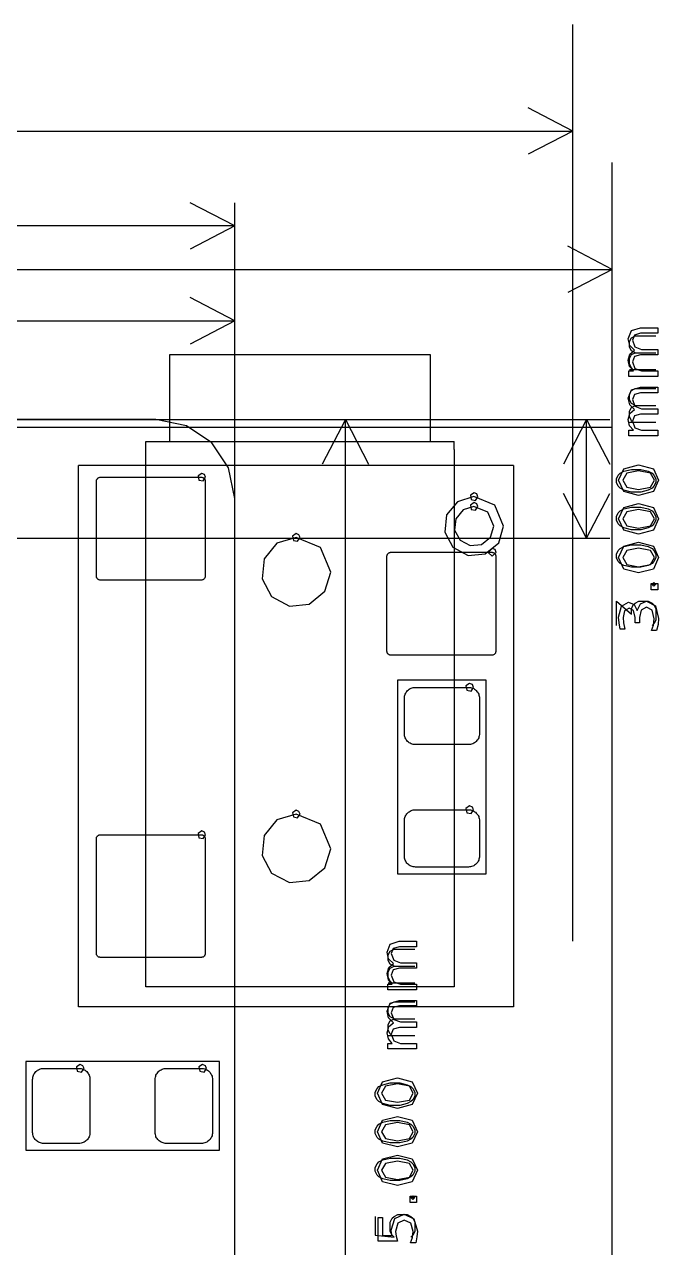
# Model space of a CAD drawing. Extents: x 114 to 258, y 8 to 198.
# Drawn here: x 241.68 to 257.72, y 167.05 to 198.01 of the extents above; entities that cross this region are included whole.
import ezdxf

# ---------------------------------------------------------------- set-up
doc = ezdxf.new("R2010")
doc.units = 0

msp = doc.modelspace()

# ---------------------------------------------------------------- linework, layer by layer
at = {"layer": 'Layer 1', "color": 7}
for points in [[(255.5494, 174.81022), (255.5494, 198.00804)], [(255.5494, 195.31056), (254.42164, 195.89476)], [(207.0481, 195.31056), (255.5494, 195.31056)], [(255.5494, 195.31056), (254.42164, 194.72382)], [(256.54762, 187.80994), (256.54762, 194.51046)], [(246.99976, 192.90772), (245.872, 193.49446)], [(246.99976, 185.10738), (246.99976, 193.49446)], [(246.99976, 192.90772), (165.99916, 192.90772)], [(246.99976, 192.90772), (245.872, 192.32098)], [(256.54762, 191.81044), (255.4224, 192.39464)], [(113.54816, 191.81044), (256.54762, 191.81044)], [(256.54762, 191.81044), (255.4224, 191.2237)], [(246.99976, 190.50742), (245.872, 191.09416)], [(246.99976, 185.00832), (246.99976, 191.09416)], [(220.99778, 190.50742), (246.99976, 190.50742)], [(246.99976, 190.50742), (245.872, 189.92068)], [(257.110811, 189.761475), (256.991671, 189.885706), (256.953259, 190.055886), (257.033337, 190.259188), (257.2599, 190.330714), (257.700004, 190.330714), (257.700004, 190.191421), (257.263806, 190.191421), (257.108207, 190.148495), (257.057426, 190.017482), (257.119275, 189.847302), (257.287894, 189.784818), (257.700004, 189.784818), (257.700004, 189.645524), (257.263806, 189.645524), (257.108207, 189.602598), (257.057426, 189.470061), (257.119926, 189.301405), (257.287894, 189.238895), (257.700004, 189.238895), (257.700004, 189.099602), (256.970837, 189.099602), (256.970837, 189.238895), (257.084119, 189.238895), (256.98516, 189.352611), (256.953259, 189.509964), (256.993624, 189.665844), (257.110811, 189.761475), (257.110811, 189.761475)], [(257.12674, 189.6997), (257.03276, 189.74542), (256.9845, 189.84194), (256.9845, 189.98418), (257.03276, 190.0807), (257.12674, 190.12642), (257.64998, 190.12642)], [(245.34876, 189.6489), (245.34876, 187.44926)], [(251.94768, 189.6489), (245.34876, 189.6489)], [(251.94768, 187.44926), (251.94768, 189.6489)], [(257.07848, 189.27044), (257.03276, 189.3187), (256.9845, 189.41268), (256.9845, 189.55492), (257.03276, 189.65144), (257.12674, 189.6997), (257.64998, 189.6997)], [(257.64998, 189.27044), (256.9845, 189.27044)], [(257.110811, 188.259268), (256.991671, 188.383525), (256.953259, 188.553705), (257.033337, 188.757007), (257.2599, 188.828533), (257.700004, 188.828533), (257.700004, 188.689239), (257.263806, 188.689239), (257.108207, 188.646313), (257.057426, 188.5153), (257.119275, 188.34512), (257.287894, 188.282611), (257.700004, 188.282611), (257.700004, 188.143317), (257.263806, 188.143317), (257.108207, 188.100391), (257.057426, 187.967879), (257.119926, 187.799198), (257.287894, 187.736714), (257.700004, 187.736714), (257.700004, 187.59742), (256.970837, 187.59742), (256.970837, 187.736714), (257.084119, 187.736714), (256.98516, 187.850404), (256.953259, 188.007783), (256.993624, 188.163663), (257.110811, 188.259268), (257.110811, 188.259268)], [(257.12674, 188.3662), (257.03276, 188.41192), (256.9845, 188.50844), (256.9845, 188.65068), (257.03276, 188.7472), (257.12674, 188.79292), (257.64998, 188.79292)], [(257.07848, 187.93694), (257.03276, 187.9852), (256.9845, 188.07918), (256.9845, 188.22142), (257.03276, 188.31794), (257.12674, 188.3662), (257.64998, 188.3662)], [(244.99824, 188.00806), (167.99814, 188.00806)], [(220.99778, 188.00806), (256.48412, 188.00806)], [(244.59946, 188.00806), (250.38558, 188.00806)], [(247.000014, 186.006997), (246.842843, 186.785485), (246.414227, 187.421206), (245.778506, 187.849822), (245.000018, 188.006993)], [(249.79884, 188.00806), (249.2121, 186.88284)], [(249.79884, 153.0094), (249.79884, 188.00806)], [(249.79884, 188.00806), (250.38558, 186.88284)], [(255.89992, 188.00806), (255.31318, 186.88284)], [(255.89992, 185.00832), (255.89992, 188.00806)], [(255.89992, 188.00806), (256.48412, 186.88284)], [(257.64998, 187.93694), (256.9845, 187.93694)], [(256.54762, 187.80994), (237.54842, 187.80994)], [(256.54762, 99.8091), (256.54762, 187.80994)], [(244.74932, 173.64944), (244.74932, 187.44926)], [(244.74932, 187.44926), (252.54712, 187.44926)], [(252.54712, 187.2486), (252.54712, 187.44926)], [(252.54712, 187.2486), (252.54712, 173.64944)], [(254.04826, 186.84982), (243.04752, 186.84982)], [(243.04752, 173.14906), (243.04752, 186.84982)], [(254.04826, 186.84982), (254.04826, 173.14906)], [(256.65176, 186.41294), (256.65176, 186.50946), (256.69748, 186.60344), (256.74574, 186.6517), (256.84226, 186.69996), (257.03276, 186.74568), (257.26898, 186.74568), (257.45948, 186.69996), (257.556, 186.6517), (257.60426, 186.60344), (257.64998, 186.50946), (257.64998, 186.41294), (257.60426, 186.31896), (257.556, 186.2707), (257.45948, 186.22244), (257.26898, 186.17418), (257.03276, 186.17418), (256.84226, 186.22244), (256.74574, 186.2707), (256.69748, 186.31896), (256.65176, 186.41294)], [(256.710421, 186.476239), (256.839978, 186.764631), (257.214978, 186.864757), (257.589978, 186.764631), (257.718884, 186.476239), (257.589978, 186.187085), (257.214978, 186.087695), (256.839978, 186.187085), (256.710421, 186.476239), (256.710421, 186.476239)], [(256.814588, 186.476239), (256.914848, 186.299277), (257.214978, 186.240552), (257.515108, 186.299277), (257.614717, 186.476239), (257.515108, 186.653175), (257.214978, 186.712662), (256.914848, 186.653175), (256.814588, 186.476239), (256.814588, 186.476239)], [(243.4971, 186.4485), (243.49964, 186.45866)], [(243.4971, 184.0482), (243.4971, 186.4485)], [(243.49964, 186.46628), (243.50218, 186.47644)], [(243.49964, 186.45866), (243.49964, 186.46628)], [(243.50218, 186.47644), (243.50472, 186.4866)], [(243.50472, 186.4866), (243.5098, 186.49676)], [(243.5098, 186.49676), (243.51488, 186.50438)], [(243.51488, 186.50438), (243.5225, 186.512)], [(243.5225, 186.512), (243.52758, 186.51962)], [(243.52758, 186.51962), (243.5352, 186.52724)], [(243.5352, 186.52724), (243.54282, 186.53232)], [(243.54282, 186.53232), (243.55298, 186.5374)], [(243.55298, 186.5374), (243.5606, 186.54248)], [(243.5606, 186.54248), (243.57076, 186.54502)], [(243.57076, 186.54502), (243.58092, 186.54756)], [(243.58092, 186.54756), (243.59108, 186.5501)], [(243.59108, 186.5501), (243.60124, 186.5501)], [(243.60124, 186.5501), (246.1514, 186.5501)], [(246.161306, 186.647738), (246.068918, 186.586006), (246.090595, 186.477027), (246.199574, 186.45535), (246.261306, 186.547738), (246.232017, 186.618449), (246.161306, 186.647738), (246.161306, 186.647738)], [(246.1514, 186.5501), (246.15902, 186.5501)], [(246.15902, 186.5501), (246.16918, 186.54756)], [(246.16918, 186.54756), (246.17934, 186.54502)], [(246.17934, 186.54502), (246.1895, 186.54248)], [(246.1895, 186.54248), (246.19712, 186.5374)], [(246.19712, 186.5374), (246.20728, 186.53232)], [(246.20728, 186.53232), (246.2149, 186.52724)], [(246.2149, 186.52724), (246.22252, 186.51962)], [(246.22252, 186.51962), (246.23014, 186.512)], [(246.23014, 186.512), (246.23522, 186.50438)], [(246.23522, 186.50438), (246.2403, 186.49676)], [(246.2403, 186.49676), (246.24538, 186.4866)], [(246.24538, 186.4866), (246.24792, 186.47644)], [(246.24792, 186.47644), (246.25046, 186.46628)], [(246.25046, 186.46628), (246.25046, 186.45866)], [(246.25046, 186.45866), (246.253, 186.4485)], [(246.253, 186.4485), (246.253, 184.0482)], [(253.05004, 186.05734), (252.63348, 185.93034)], [(253.05131, 186.156248), (252.958922, 186.094516), (252.980599, 185.985537), (253.089578, 185.96386), (253.15131, 186.056248), (253.122021, 186.126959), (253.05131, 186.156248), (253.05131, 186.156248)], [(253.5809, 185.8389), (253.05004, 186.05734)], [(255.89992, 185.00832), (255.31318, 186.13354)], [(255.89992, 185.00832), (256.48412, 186.13354)], [(246.99976, 155.00838), (246.99976, 186.00908)], [(252.63348, 185.93034), (252.35662, 185.59506)], [(253.05004, 185.80842), (252.77318, 185.72206)], [(253.05131, 185.906236), (252.958922, 185.844504), (252.980599, 185.735525), (253.089578, 185.713848), (253.15131, 185.806236), (253.122021, 185.876946), (253.05131, 185.906236), (253.05131, 185.906236)], [(253.4031, 185.6611), (253.05004, 185.80842)], [(253.79934, 185.30804), (253.5809, 185.8389)], [(256.65176, 185.46044), (256.65176, 185.55696), (256.69748, 185.65094), (256.74574, 185.6992), (256.84226, 185.74746), (257.03276, 185.79318), (257.26898, 185.79318), (257.45948, 185.74746), (257.556, 185.6992), (257.60426, 185.65094), (257.64998, 185.55696), (257.64998, 185.46044), (257.60426, 185.36646), (257.556, 185.3182), (257.45948, 185.26994), (257.26898, 185.22168), (257.03276, 185.22168), (256.84226, 185.26994), (256.74574, 185.3182), (256.69748, 185.36646), (256.65176, 185.46044)], [(256.710421, 185.495088), (256.839978, 185.783479), (257.214978, 185.883632), (257.589978, 185.783479), (257.718884, 185.495088), (257.589978, 185.20596), (257.214978, 185.106569), (256.839978, 185.20596), (256.710421, 185.495088), (256.710421, 185.495088)], [(256.814588, 185.495088), (256.914848, 185.318151), (257.214978, 185.259427), (257.515108, 185.318151), (257.614717, 185.495088), (257.515108, 185.67205), (257.214978, 185.731536), (256.914848, 185.67205), (256.814588, 185.495088), (256.814588, 185.495088)], [(252.35662, 185.59506), (252.31344, 185.16072)], [(252.58776, 185.49854), (252.55982, 185.20898)], [(252.77318, 185.72206), (252.58776, 185.49854)], [(253.55042, 185.30804), (253.4031, 185.6611)], [(248.551192, 185.121249), (248.458804, 185.059517), (248.480481, 184.950538), (248.58946, 184.928861), (248.651192, 185.021249), (248.621903, 185.091959), (248.551192, 185.121249), (248.551192, 185.121249)], [(248.551192, 185.121249), (248.458804, 185.059517), (248.480481, 184.950538), (248.58946, 184.928861), (248.651192, 185.021249), (248.621903, 185.091959), (248.551192, 185.121249), (248.551192, 185.121249)], [(252.31344, 185.16072), (252.51918, 184.77718)], [(252.55982, 185.20898), (252.69698, 184.95498)], [(253.4666, 185.02864), (253.55042, 185.30804)], [(253.67488, 184.89148), (253.79934, 185.30804)], [(220.99778, 185.00832), (256.48412, 185.00832)], [(248.06402, 184.87624), (247.74144, 184.48254)], [(248.06402, 184.87624), (247.74144, 184.48254)], [(248.54916, 185.02356), (248.06402, 184.87624)], [(248.54916, 185.02356), (248.06402, 184.87624)], [(249.16892, 184.76702), (248.54916, 185.02356)], [(249.16892, 184.76702), (248.54916, 185.02356)], [(252.69698, 184.95498), (252.95352, 184.81782)], [(252.95352, 184.81782), (253.24054, 184.84576)], [(253.24054, 184.84576), (253.4666, 185.02864)], [(253.33706, 184.61462), (253.67488, 184.89148)], [(256.65176, 184.50794), (256.65176, 184.60446), (256.69748, 184.69844), (256.74574, 184.7467), (256.84226, 184.79496), (257.03276, 184.84068), (257.26898, 184.84068), (257.45948, 184.79496), (257.556, 184.7467), (257.60426, 184.69844), (257.64998, 184.60446), (257.64998, 184.50794), (257.60426, 184.41396), (257.556, 184.3657), (257.45948, 184.31744), (257.26898, 184.26918), (257.03276, 184.26918), (256.84226, 184.31744), (256.74574, 184.3657), (256.69748, 184.41396), (256.65176, 184.50794)], [(256.710421, 184.513962), (256.839978, 184.802354), (257.214978, 184.902506), (257.589978, 184.802354), (257.718884, 184.513962), (257.589978, 184.224834), (257.214978, 184.125418), (256.839978, 184.224834), (256.710421, 184.513962), (256.710421, 184.513962)], [(249.42546, 184.14726), (249.16892, 184.76702)], [(249.42546, 184.14726), (249.16892, 184.76702)], [(250.84786, 184.55874), (250.8504, 184.56636)], [(250.84786, 184.54858), (250.84786, 184.55874)], [(250.84786, 182.14828), (250.84786, 184.54858)], [(250.8504, 184.56636), (250.85294, 184.57652)], [(250.85294, 184.57652), (250.85548, 184.58668)], [(250.85548, 184.58668), (250.86056, 184.59684)], [(250.86056, 184.59684), (250.86564, 184.60446)], [(250.86564, 184.60446), (250.87072, 184.61208)], [(250.87072, 184.61208), (250.87834, 184.6197)], [(250.87834, 184.6197), (250.88596, 184.62732)], [(250.88596, 184.62732), (250.89358, 184.6324)], [(250.89358, 184.6324), (250.9012, 184.63748)], [(250.9012, 184.63748), (250.91136, 184.64256)], [(250.91136, 184.64256), (250.92152, 184.6451)], [(250.92152, 184.6451), (250.92914, 184.64764)], [(250.92914, 184.64764), (250.9393, 184.65018)], [(250.9393, 184.65018), (250.94946, 184.65018)], [(250.94946, 184.65018), (253.49962, 184.65018)], [(252.51918, 184.77718), (252.90272, 184.57144)], [(252.90272, 184.57144), (253.33706, 184.61462)], [(253.511304, 184.747742), (253.411304, 184.647742), (253.511304, 184.547742), (253.611304, 184.647742), (253.582015, 184.718452), (253.511304, 184.747742), (253.511304, 184.747742)], [(253.49962, 184.65018), (253.50978, 184.65018)], [(253.50978, 184.65018), (253.51994, 184.64764)], [(253.51994, 184.64764), (253.5301, 184.6451)], [(253.5301, 184.6451), (253.54026, 184.64256)], [(253.54026, 184.64256), (253.54788, 184.63748)], [(253.54788, 184.63748), (253.55804, 184.6324)], [(253.55804, 184.6324), (253.56566, 184.62732)], [(253.56566, 184.62732), (253.57328, 184.6197)], [(253.57328, 184.6197), (253.57836, 184.61208)], [(253.57836, 184.61208), (253.58598, 184.60446)], [(253.58598, 184.60446), (253.59106, 184.59684)], [(253.59106, 184.59684), (253.5936, 184.58668)], [(253.5936, 184.58668), (253.59868, 184.57652)], [(253.59868, 184.57652), (253.60122, 184.56636)], [(253.60122, 184.56636), (253.60122, 184.55874)], [(253.60122, 184.55874), (253.60122, 184.54858)], [(253.60122, 184.54858), (253.60122, 182.14828)], [(256.814588, 184.513962), (256.914848, 184.337026), (257.214978, 184.278275), (257.515108, 184.337026), (257.614717, 184.513962), (257.515108, 184.690924), (257.214978, 184.750411), (256.914848, 184.690924), (256.814588, 184.513962), (256.814588, 184.513962)], [(247.74144, 184.48254), (247.69064, 183.97708)], [(247.74144, 184.48254), (247.69064, 183.97708)], [(243.49964, 184.03804), (243.4971, 184.0482)], [(243.49964, 184.02788), (243.49964, 184.03804)], [(243.50218, 184.01772), (243.49964, 184.02788)], [(243.50472, 184.00756), (243.50218, 184.01772)], [(243.5098, 183.99994), (243.50472, 184.00756)], [(243.51488, 183.98978), (243.5098, 183.99994)], [(243.5225, 183.98216), (243.51488, 183.98978)], [(243.52758, 183.97454), (243.5225, 183.98216)], [(243.5352, 183.96946), (243.52758, 183.97454)], [(243.54282, 183.96184), (243.5352, 183.96946)], [(243.55298, 183.95676), (243.54282, 183.96184)], [(243.5606, 183.95422), (243.55298, 183.95676)], [(243.57076, 183.94914), (243.5606, 183.95422)], [(243.58092, 183.9466), (243.57076, 183.94914)], [(243.59108, 183.9466), (243.58092, 183.9466)], [(243.60124, 183.9466), (243.59108, 183.9466)], [(246.1514, 183.9466), (243.60124, 183.9466)], [(246.15902, 183.9466), (246.1514, 183.9466)], [(246.16918, 183.9466), (246.15902, 183.9466)], [(246.17934, 183.94914), (246.16918, 183.9466)], [(246.1895, 183.95422), (246.17934, 183.94914)], [(246.19712, 183.95676), (246.1895, 183.95422)], [(246.20728, 183.96184), (246.19712, 183.95676)], [(246.2149, 183.96946), (246.20728, 183.96184)], [(246.22252, 183.97454), (246.2149, 183.96946)], [(246.23014, 183.98216), (246.22252, 183.97454)], [(246.23522, 183.98978), (246.23014, 183.98216)], [(246.2403, 183.99994), (246.23522, 183.98978)], [(246.24538, 184.00756), (246.2403, 183.99994)], [(246.24792, 184.01772), (246.24538, 184.00756)], [(246.25046, 184.02788), (246.24792, 184.01772)], [(246.253, 184.0482), (246.25046, 184.03804)], [(246.25046, 184.03804), (246.25046, 184.02788)], [(247.69064, 183.97708), (247.93194, 183.53004)], [(247.69064, 183.97708), (247.93194, 183.53004)], [(249.27814, 183.66212), (249.42546, 184.14726)], [(249.27814, 183.66212), (249.42546, 184.14726)], [(257.556, 183.84246), (257.60426, 183.88818), (257.64998, 183.84246), (257.60426, 183.7942), (257.556, 183.84246), (257.64998, 183.84246)], [(248.88444, 183.33954), (249.27814, 183.66212)], [(248.88444, 183.33954), (249.27814, 183.66212)], [(257.534639, 183.698495), (257.534639, 183.857372), (257.700004, 183.857372), (257.700004, 183.698495), (257.534639, 183.698495)], [(247.93194, 183.53004), (248.37898, 183.28874)], [(247.93194, 183.53004), (248.37898, 183.28874)], [(248.37898, 183.28874), (248.88444, 183.33954)], [(248.37898, 183.28874), (248.88444, 183.33954)], [(256.65176, 182.79344), (256.65176, 183.4132), (257.03276, 183.08046), (257.03276, 183.2227), (257.07848, 183.31668), (257.12674, 183.36494), (257.22326, 183.4132), (257.45948, 183.4132), (257.556, 183.36494), (257.60426, 183.31668), (257.64998, 183.2227), (257.64998, 182.93568), (257.60426, 182.8417), (257.556, 182.79344)], [(257.175915, 183.178184), (257.2599, 183.348356), (257.417452, 183.410103), (257.640108, 183.295648), (257.718884, 182.970363), (257.706514, 182.824285), (257.670707, 182.669925), (257.543754, 182.669925), (257.591931, 182.808471), (257.608207, 182.965845), (257.559379, 183.183457), (257.417452, 183.258752), (257.283337, 183.188727), (257.234509, 182.995212), (257.234509, 182.864194), (257.126436, 182.864194), (257.126436, 183.001235), (257.088025, 183.172913), (256.976046, 183.2324), (256.861462, 183.170655), (256.821098, 182.995212), (256.832817, 182.861181), (256.869275, 182.703808), (256.752088, 182.703808), (256.720838, 182.865698), (256.710421, 183.008766), (256.77878, 183.282849), (256.962374, 183.383738), (257.099093, 183.330297), (257.175915, 183.178184), (257.175915, 183.178184)], [(250.84786, 182.13812), (250.84786, 182.14828)], [(250.8504, 182.12796), (250.84786, 182.13812)], [(250.85294, 182.1178), (250.8504, 182.12796)], [(250.85548, 182.10764), (250.85294, 182.1178)], [(250.86056, 182.10002), (250.85548, 182.10764)], [(250.86564, 182.08986), (250.86056, 182.10002)], [(250.87072, 182.08224), (250.86564, 182.08986)], [(250.87834, 182.07462), (250.87072, 182.08224)], [(250.88596, 182.06954), (250.87834, 182.07462)], [(250.89358, 182.06192), (250.88596, 182.06954)], [(250.9012, 182.05684), (250.89358, 182.06192)], [(250.91136, 182.0543), (250.9012, 182.05684)], [(250.92152, 182.04922), (250.91136, 182.0543)], [(250.92914, 182.04668), (250.92152, 182.04922)], [(250.9393, 182.04668), (250.92914, 182.04668)], [(250.94946, 182.04668), (250.9393, 182.04668)], [(253.49962, 182.04668), (250.94946, 182.04668)], [(253.50978, 182.04668), (253.49962, 182.04668)], [(253.51994, 182.04668), (253.50978, 182.04668)], [(253.5301, 182.04922), (253.51994, 182.04668)], [(253.54026, 182.0543), (253.5301, 182.04922)], [(253.54788, 182.05684), (253.54026, 182.0543)], [(253.55804, 182.06192), (253.54788, 182.05684)], [(253.56566, 182.06954), (253.55804, 182.06192)], [(253.57328, 182.07462), (253.56566, 182.06954)], [(253.57836, 182.08224), (253.57328, 182.07462)], [(253.58598, 182.08986), (253.57836, 182.08224)], [(253.59106, 182.10002), (253.58598, 182.08986)], [(253.5936, 182.10764), (253.59106, 182.10002)], [(253.59868, 182.1178), (253.5936, 182.10764)], [(253.60122, 182.12796), (253.59868, 182.1178)], [(253.60122, 182.14828), (253.60122, 182.13812)], [(253.60122, 182.13812), (253.60122, 182.12796)], [(251.1171, 181.40914), (251.1171, 176.50948)], [(253.35738, 181.40914), (251.1171, 181.40914)], [(253.35738, 176.50948), (253.35738, 181.40914)], [(251.31014, 181.06116), (251.32284, 181.08402)], [(251.32284, 181.08402), (251.33808, 181.10942)], [(251.33808, 181.10942), (251.35332, 181.12974)], [(251.35332, 181.12974), (251.3711, 181.15006)], [(251.3711, 181.15006), (251.39142, 181.17038)], [(251.39142, 181.17038), (251.41428, 181.18562)], [(251.41428, 181.18562), (251.43714, 181.20086)], [(251.43714, 181.20086), (251.46254, 181.21102)], [(251.46254, 181.21102), (251.48794, 181.22118)], [(251.48794, 181.22118), (251.51334, 181.22626)], [(251.51334, 181.22626), (251.54128, 181.23134)], [(251.54128, 181.23134), (251.56922, 181.23134)], [(251.56922, 181.23134), (252.91034, 181.23134)], [(252.939804, 181.329816), (252.847416, 181.268084), (252.869093, 181.159105), (252.978072, 181.137428), (253.039804, 181.229816), (253.010515, 181.300527), (252.939804, 181.329816), (252.939804, 181.329816)], [(252.91034, 181.23134), (252.93828, 181.23134)], [(252.93828, 181.23134), (252.96622, 181.22626)], [(252.96622, 181.22626), (252.99162, 181.22118)], [(252.99162, 181.22118), (253.01702, 181.21102)], [(253.01702, 181.21102), (253.04242, 181.20086)], [(253.04242, 181.20086), (253.06528, 181.18562)], [(253.06528, 181.18562), (253.08814, 181.17038)], [(253.08814, 181.17038), (253.10846, 181.15006)], [(253.10846, 181.15006), (253.12624, 181.12974)], [(253.12624, 181.12974), (253.14402, 181.10942)], [(253.14402, 181.10942), (253.15672, 181.08402)], [(253.15672, 181.08402), (253.16942, 181.06116)], [(251.28982, 180.95448), (251.29236, 180.97988)], [(251.28982, 180.0604), (251.28982, 180.95448)], [(251.29236, 180.97988), (251.2949, 181.00782)], [(251.2949, 181.00782), (251.30252, 181.03576)], [(251.30252, 181.03576), (251.31014, 181.06116)], [(253.16942, 181.06116), (253.17704, 181.03576)], [(253.17704, 181.03576), (253.18466, 181.00782)], [(253.18466, 181.00782), (253.18974, 180.97988)], [(253.18974, 180.97988), (253.18974, 180.95448)], [(253.18974, 180.95448), (253.18974, 180.0604)], [(251.29236, 180.035), (251.28982, 180.0604)], [(251.2949, 180.00706), (251.29236, 180.035)], [(251.30252, 179.98166), (251.2949, 180.00706)], [(251.31014, 179.95372), (251.30252, 179.98166)], [(251.32284, 179.93086), (251.31014, 179.95372)], [(251.33808, 179.90546), (251.32284, 179.93086)], [(251.35332, 179.88514), (251.33808, 179.90546)], [(251.3711, 179.86482), (251.35332, 179.88514)], [(251.39142, 179.84704), (251.3711, 179.86482)], [(251.41428, 179.82926), (251.39142, 179.84704)], [(253.08814, 179.84704), (253.06528, 179.82926)], [(253.10846, 179.86482), (253.08814, 179.84704)], [(253.12624, 179.88514), (253.10846, 179.86482)], [(253.14402, 179.90546), (253.12624, 179.88514)], [(253.15672, 179.93086), (253.14402, 179.90546)], [(253.16942, 179.95372), (253.15672, 179.93086)], [(253.17704, 179.98166), (253.16942, 179.95372)], [(253.18466, 180.00706), (253.17704, 179.98166)], [(253.18974, 180.035), (253.18466, 180.00706)], [(253.18974, 180.0604), (253.18974, 180.035)], [(251.43714, 179.81656), (251.41428, 179.82926)], [(251.46254, 179.80386), (251.43714, 179.81656)], [(251.48794, 179.7937), (251.46254, 179.80386)], [(251.51334, 179.78862), (251.48794, 179.7937)], [(251.54128, 179.78354), (251.51334, 179.78862)], [(251.56922, 179.78354), (251.54128, 179.78354)], [(252.91034, 179.78354), (251.56922, 179.78354)], [(252.93828, 179.78354), (252.91034, 179.78354)], [(252.96622, 179.78862), (252.93828, 179.78354)], [(252.99162, 179.7937), (252.96622, 179.78862)], [(253.01702, 179.80386), (252.99162, 179.7937)], [(253.04242, 179.81656), (253.01702, 179.80386)], [(253.06528, 179.82926), (253.04242, 179.81656)], [(248.54916, 178.02332), (248.06402, 177.876)], [(248.54916, 178.02332), (248.06402, 177.876)], [(248.551192, 178.121288), (248.458804, 178.059556), (248.480481, 177.950577), (248.58946, 177.9289), (248.651192, 178.021288), (248.621903, 178.091999), (248.551192, 178.121288), (248.551192, 178.121288)], [(248.551192, 178.121288), (248.458804, 178.059556), (248.480481, 177.950577), (248.58946, 177.9289), (248.651192, 178.021288), (248.621903, 178.091999), (248.551192, 178.121288), (248.551192, 178.121288)], [(249.16892, 177.76678), (248.54916, 178.02332)], [(249.16892, 177.76678), (248.54916, 178.02332)], [(251.32284, 177.98522), (251.33808, 178.00808)], [(251.33808, 178.00808), (251.35332, 178.03094)], [(251.35332, 178.03094), (251.3711, 178.05126)], [(251.3711, 178.05126), (251.39142, 178.06904)], [(251.39142, 178.06904), (251.41428, 178.08428)], [(251.41428, 178.08428), (251.43714, 178.09952)], [(251.43714, 178.09952), (251.46254, 178.11222)], [(251.46254, 178.11222), (251.48794, 178.11984)], [(251.48794, 178.11984), (251.51334, 178.12746)], [(251.51334, 178.12746), (251.54128, 178.13)], [(251.54128, 178.13), (251.56922, 178.13254)], [(251.56922, 178.13254), (252.91034, 178.13254)], [(252.939804, 178.23), (252.847416, 178.168268), (252.869093, 178.059289), (252.978072, 178.037612), (253.039804, 178.13), (253.010515, 178.200711), (252.939804, 178.23), (252.939804, 178.23)], [(252.91034, 178.13254), (252.93828, 178.13)], [(252.93828, 178.13), (252.96622, 178.12746)], [(252.96622, 178.12746), (252.99162, 178.11984)], [(252.99162, 178.11984), (253.01702, 178.11222)], [(253.01702, 178.11222), (253.04242, 178.09952)], [(253.04242, 178.09952), (253.06528, 178.08428)], [(253.06528, 178.08428), (253.08814, 178.06904)], [(253.08814, 178.06904), (253.10846, 178.05126)], [(253.10846, 178.05126), (253.12624, 178.03094)], [(253.12624, 178.03094), (253.14402, 178.00808)], [(253.14402, 178.00808), (253.15672, 177.98522)], [(248.06402, 177.876), (247.74144, 177.4823)], [(248.06402, 177.876), (247.74144, 177.4823)], [(249.42546, 177.14702), (249.16892, 177.76678)], [(249.42546, 177.14702), (249.16892, 177.76678)], [(251.28982, 177.85314), (251.29236, 177.88108)], [(251.28982, 176.9616), (251.28982, 177.85314)], [(251.29236, 177.88108), (251.2949, 177.90902)], [(251.2949, 177.90902), (251.30252, 177.93442)], [(251.30252, 177.93442), (251.31014, 177.95982)], [(251.31014, 177.95982), (251.32284, 177.98522)], [(253.15672, 177.98522), (253.16942, 177.95982)], [(253.16942, 177.95982), (253.17704, 177.93442)], [(253.17704, 177.93442), (253.18466, 177.90902)], [(253.18466, 177.90902), (253.18974, 177.88108)], [(253.18974, 177.88108), (253.18974, 177.85314)], [(253.18974, 177.85314), (253.18974, 176.9616)], [(243.4971, 177.39848), (243.49964, 177.40864)], [(243.4971, 174.4978), (243.4971, 177.39848)], [(243.49964, 177.41626), (243.50218, 177.42642)], [(243.49964, 177.40864), (243.49964, 177.41626)], [(243.50218, 177.42642), (243.50472, 177.43658)], [(243.50472, 177.43658), (243.5098, 177.44674)], [(243.5098, 177.44674), (243.51488, 177.45436)], [(243.51488, 177.45436), (243.5225, 177.46198)], [(243.5225, 177.46198), (243.52758, 177.4696)], [(243.52758, 177.4696), (243.5352, 177.47722)], [(243.5352, 177.47722), (243.54282, 177.4823)], [(243.54282, 177.4823), (243.55298, 177.48738)], [(243.55298, 177.48738), (243.5606, 177.49246)], [(243.5606, 177.49246), (243.57076, 177.495)], [(243.57076, 177.495), (243.58092, 177.49754)], [(243.58092, 177.49754), (243.59108, 177.50008)], [(243.59108, 177.50008), (243.60124, 177.50008)], [(243.60124, 177.50008), (246.1514, 177.50008)], [(246.161306, 177.597794), (246.068918, 177.536062), (246.090595, 177.427083), (246.199574, 177.405406), (246.261306, 177.497794), (246.232017, 177.568505), (246.161306, 177.597794), (246.161306, 177.597794)], [(246.1514, 177.50008), (246.15902, 177.50008)], [(246.15902, 177.50008), (246.16918, 177.49754)], [(246.16918, 177.49754), (246.17934, 177.495)], [(246.17934, 177.495), (246.1895, 177.49246)], [(246.1895, 177.49246), (246.19712, 177.48738)], [(246.19712, 177.48738), (246.20728, 177.4823)], [(246.20728, 177.4823), (246.2149, 177.47722)], [(246.2149, 177.47722), (246.22252, 177.4696)], [(246.22252, 177.4696), (246.23014, 177.46198)], [(246.23014, 177.46198), (246.23522, 177.45436)], [(246.23522, 177.45436), (246.2403, 177.44674)], [(246.2403, 177.44674), (246.24538, 177.43658)], [(246.24538, 177.43658), (246.24792, 177.42642)], [(246.24792, 177.42642), (246.25046, 177.41626)], [(246.25046, 177.41626), (246.25046, 177.40864)], [(246.25046, 177.40864), (246.253, 177.39848)], [(246.253, 177.39848), (246.253, 174.4978)], [(247.74144, 177.4823), (247.69064, 176.97684)], [(247.74144, 177.4823), (247.69064, 176.97684)], [(249.27814, 176.66188), (249.42546, 177.14702)], [(249.27814, 176.66188), (249.42546, 177.14702)], [(247.69064, 176.97684), (247.93194, 176.5298)], [(247.69064, 176.97684), (247.93194, 176.5298)], [(251.29236, 176.93366), (251.28982, 176.9616)], [(251.2949, 176.90572), (251.29236, 176.93366)], [(251.30252, 176.88032), (251.2949, 176.90572)], [(251.31014, 176.85492), (251.30252, 176.88032)], [(251.32284, 176.82952), (251.31014, 176.85492)], [(251.33808, 176.80666), (251.32284, 176.82952)], [(251.35332, 176.7838), (251.33808, 176.80666)], [(251.3711, 176.76348), (251.35332, 176.7838)], [(251.39142, 176.7457), (251.3711, 176.76348)], [(253.10846, 176.76348), (253.08814, 176.7457)], [(253.12624, 176.7838), (253.10846, 176.76348)], [(253.14402, 176.80666), (253.12624, 176.7838)], [(253.15672, 176.82952), (253.14402, 176.80666)], [(253.16942, 176.85492), (253.15672, 176.82952)], [(253.17704, 176.88032), (253.16942, 176.85492)], [(253.18466, 176.90572), (253.17704, 176.88032)], [(253.18974, 176.93366), (253.18466, 176.90572)], [(253.18974, 176.9616), (253.18974, 176.93366)], [(247.93194, 176.5298), (248.37898, 176.2885)], [(247.93194, 176.5298), (248.37898, 176.2885)], [(248.88444, 176.3393), (249.27814, 176.66188)], [(248.88444, 176.3393), (249.27814, 176.66188)], [(251.1171, 176.50948), (253.35738, 176.50948)], [(251.41428, 176.73046), (251.39142, 176.7457)], [(251.43714, 176.71522), (251.41428, 176.73046)], [(251.46254, 176.70252), (251.43714, 176.71522)], [(251.48794, 176.6949), (251.46254, 176.70252)], [(251.51334, 176.68728), (251.48794, 176.6949)], [(251.54128, 176.68474), (251.51334, 176.68728)], [(251.56922, 176.6822), (251.54128, 176.68474)], [(252.91034, 176.6822), (251.56922, 176.6822)], [(252.93828, 176.68474), (252.91034, 176.6822)], [(252.96622, 176.68728), (252.93828, 176.68474)], [(252.99162, 176.6949), (252.96622, 176.68728)], [(253.01702, 176.70252), (252.99162, 176.6949)], [(253.04242, 176.71522), (253.01702, 176.70252)], [(253.06528, 176.73046), (253.04242, 176.71522)], [(253.08814, 176.7457), (253.06528, 176.73046)], [(248.37898, 176.2885), (248.88444, 176.3393)], [(248.37898, 176.2885), (248.88444, 176.3393)], [(251.010729, 174.238717), (250.891588, 174.362542), (250.853175, 174.532163), (250.933254, 174.73483), (251.159817, 174.806127), (251.59992, 174.806127), (251.59992, 174.667266), (251.163723, 174.667266), (251.008123, 174.624492), (250.957343, 174.493885), (251.019192, 174.324264), (251.18781, 174.261983), (251.59992, 174.261983), (251.59992, 174.123121), (251.163723, 174.123121), (251.008123, 174.080348), (250.957343, 173.948242), (251.019842, 173.78012), (251.18781, 173.717839), (251.59992, 173.717839), (251.59992, 173.578977), (250.870755, 173.578977), (250.870755, 173.717839), (250.984036, 173.717839), (250.885078, 173.831174), (250.853175, 173.988019), (250.893541, 174.143391), (251.010729, 174.238717), (251.010729, 174.238717)], [(251.0282, 174.17522), (250.93168, 174.22348), (250.88342, 174.31746), (250.88342, 174.4597), (250.93168, 174.55622), (251.0282, 174.60448), (251.55144, 174.60448)], [(243.49964, 174.48764), (243.4971, 174.4978)], [(243.49964, 174.47748), (243.49964, 174.48764)], [(243.50218, 174.46732), (243.49964, 174.47748)], [(243.50472, 174.4597), (243.50218, 174.46732)], [(243.5098, 174.44954), (243.50472, 174.4597)], [(243.51488, 174.44192), (243.5098, 174.44954)], [(243.5225, 174.43176), (243.51488, 174.44192)], [(243.52758, 174.42414), (243.5225, 174.43176)], [(243.5352, 174.41906), (243.52758, 174.42414)], [(243.54282, 174.41144), (243.5352, 174.41906)], [(243.55298, 174.40636), (243.54282, 174.41144)], [(243.5606, 174.40382), (243.55298, 174.40636)], [(243.57076, 174.39874), (243.5606, 174.40382)], [(243.58092, 174.39874), (243.57076, 174.39874)], [(243.59108, 174.3962), (243.58092, 174.39874)], [(243.60124, 174.3962), (243.59108, 174.3962)], [(246.1514, 174.3962), (243.60124, 174.3962)], [(246.15902, 174.3962), (246.1514, 174.3962)], [(246.16918, 174.39874), (246.15902, 174.3962)], [(246.17934, 174.39874), (246.16918, 174.39874)], [(246.1895, 174.40382), (246.17934, 174.39874)], [(246.19712, 174.40636), (246.1895, 174.40382)], [(246.20728, 174.41144), (246.19712, 174.40636)], [(246.2149, 174.41906), (246.20728, 174.41144)], [(246.22252, 174.42414), (246.2149, 174.41906)], [(246.23014, 174.43176), (246.22252, 174.42414)], [(246.23522, 174.44192), (246.23014, 174.43176)], [(246.2403, 174.44954), (246.23522, 174.44192)], [(246.24538, 174.4597), (246.2403, 174.44954)], [(246.24792, 174.46732), (246.24538, 174.4597)], [(246.25046, 174.47748), (246.24792, 174.46732)], [(246.253, 174.4978), (246.25046, 174.48764)], [(246.25046, 174.48764), (246.25046, 174.47748)], [(250.97994, 173.74596), (250.93168, 173.79422), (250.88342, 173.8882), (250.88342, 174.03298), (250.93168, 174.12696), (251.0282, 174.17522), (251.55144, 174.17522)], [(251.55144, 173.74596), (250.88342, 173.74596)], [(252.54712, 173.64944), (244.74932, 173.64944)], [(254.04826, 173.14906), (243.04752, 173.14906)], [(251.010729, 172.741372), (250.891588, 172.865212), (250.853175, 173.034833), (250.933254, 173.237482), (251.159817, 173.308782), (251.59992, 173.308782), (251.59992, 173.169933), (251.163723, 173.169933), (251.008123, 173.127152), (250.957343, 172.996555), (251.019192, 172.826934), (251.18781, 172.764638), (251.59992, 172.764638), (251.59992, 172.625786), (251.163723, 172.625786), (251.008123, 172.583005), (250.957343, 172.45091), (251.019842, 172.282787), (251.18781, 172.220494), (251.59992, 172.220494), (251.59992, 172.081642), (250.870755, 172.081642), (250.870755, 172.220494), (250.984036, 172.220494), (250.885078, 172.333826), (250.853175, 172.490689), (250.893541, 172.646053), (251.010729, 172.741372), (251.010729, 172.741372)], [(251.0282, 172.84172), (250.93168, 172.88998), (250.88342, 172.98396), (250.88342, 173.1262), (250.93168, 173.22272), (251.0282, 173.27098), (251.55144, 173.27098)], [(250.97994, 172.41246), (250.93168, 172.46072), (250.88342, 172.5547), (250.88342, 172.69948), (250.93168, 172.79346), (251.0282, 172.84172), (251.55144, 172.84172)], [(251.55144, 172.41246), (250.88342, 172.41246)], [(241.70894, 171.75968), (241.70894, 169.5194)], [(246.6086, 171.75968), (241.70894, 171.75968)], [(241.9477, 171.48536), (241.96802, 171.50568)], [(241.96802, 171.50568), (241.98834, 171.52346)], [(241.98834, 171.52346), (242.00866, 171.54124)], [(242.00866, 171.54124), (242.03152, 171.55394)], [(242.03152, 171.55394), (242.05692, 171.56664)], [(242.05692, 171.56664), (242.08232, 171.57426)], [(242.08232, 171.57426), (242.11026, 171.58188)], [(242.11026, 171.58188), (242.13566, 171.58696)], [(242.13566, 171.58696), (242.1636, 171.58696)], [(242.1636, 171.58696), (243.05514, 171.58696)], [(243.084858, 171.684928), (242.99247, 171.623196), (243.014147, 171.514217), (243.123126, 171.49254), (243.184858, 171.584928), (243.155569, 171.655639), (243.084858, 171.684928), (243.084858, 171.684928)], [(243.05514, 171.58696), (243.08308, 171.58696)], [(243.08308, 171.58696), (243.11102, 171.58188)], [(243.11102, 171.58188), (243.13642, 171.57426)], [(243.13642, 171.57426), (243.16182, 171.56664)], [(243.16182, 171.56664), (243.18722, 171.55394)], [(243.18722, 171.55394), (243.21008, 171.54124)], [(243.21008, 171.54124), (243.23294, 171.52346)], [(243.23294, 171.52346), (243.25326, 171.50568)], [(243.25326, 171.50568), (243.27104, 171.48536)], [(245.04904, 171.48536), (245.06682, 171.50568)], [(245.06682, 171.50568), (245.08714, 171.52346)], [(245.08714, 171.52346), (245.11, 171.54124)], [(245.11, 171.54124), (245.13286, 171.55394)], [(245.13286, 171.55394), (245.15826, 171.56664)], [(245.15826, 171.56664), (245.18366, 171.57426)], [(245.18366, 171.57426), (245.20906, 171.58188)], [(245.20906, 171.58188), (245.237, 171.58696)], [(245.237, 171.58696), (245.26494, 171.58696)], [(245.26494, 171.58696), (246.15648, 171.58696)], [(246.184674, 171.684928), (246.092286, 171.623196), (246.113963, 171.514217), (246.222942, 171.49254), (246.284674, 171.584928), (246.255385, 171.655639), (246.184674, 171.684928), (246.184674, 171.684928)], [(246.15648, 171.58696), (246.18442, 171.58696)], [(246.18442, 171.58696), (246.20982, 171.58188)], [(246.20982, 171.58188), (246.23776, 171.57426)], [(246.23776, 171.57426), (246.26316, 171.56664)], [(246.26316, 171.56664), (246.28856, 171.55394)], [(246.28856, 171.55394), (246.31142, 171.54124)], [(246.31142, 171.54124), (246.33428, 171.52346)], [(246.33428, 171.52346), (246.3546, 171.50568)], [(246.3546, 171.50568), (246.37238, 171.48536)], [(246.6086, 169.5194), (246.6086, 171.75968)], [(241.8842, 171.30756), (241.88674, 171.3355)], [(241.8842, 169.96644), (241.8842, 171.30756)], [(241.88674, 171.3355), (241.88928, 171.36344)], [(241.88928, 171.36344), (241.8969, 171.38884)], [(241.8969, 171.38884), (241.90706, 171.41424)], [(241.90706, 171.41424), (241.91722, 171.43964)], [(241.91722, 171.43964), (241.93246, 171.4625)], [(241.93246, 171.4625), (241.9477, 171.48536)], [(243.27104, 171.48536), (243.28882, 171.4625)], [(243.28882, 171.4625), (243.30152, 171.43964)], [(243.30152, 171.43964), (243.31422, 171.41424)], [(243.31422, 171.41424), (243.32438, 171.38884)], [(243.32438, 171.38884), (243.32946, 171.36344)], [(243.32946, 171.36344), (243.33454, 171.3355)], [(243.33454, 171.3355), (243.33454, 171.30756)], [(243.33454, 171.30756), (243.33454, 169.96644)], [(244.98554, 171.3355), (244.99062, 171.36344)], [(244.98554, 171.30756), (244.98554, 171.3355)], [(244.98554, 169.96644), (244.98554, 171.30756)], [(244.99062, 171.36344), (244.99824, 171.38884)], [(244.99824, 171.38884), (245.00586, 171.41424)], [(245.00586, 171.41424), (245.01856, 171.43964)], [(245.01856, 171.43964), (245.03126, 171.4625)], [(245.03126, 171.4625), (245.04904, 171.48536)], [(246.37238, 171.48536), (246.38762, 171.4625)], [(246.38762, 171.4625), (246.40286, 171.43964)], [(246.40286, 171.43964), (246.41302, 171.41424)], [(246.41302, 171.41424), (246.42318, 171.38884)], [(246.42318, 171.38884), (246.4308, 171.36344)], [(246.4308, 171.36344), (246.43334, 171.3355)], [(246.43334, 171.3355), (246.43588, 171.30756)], [(246.43588, 171.30756), (246.43588, 169.96644)], [(250.55068, 170.88846), (250.55068, 170.98498), (250.59894, 171.07896), (250.6472, 171.12722), (250.74118, 171.17548), (250.93168, 171.22374), (251.17044, 171.22374), (251.36094, 171.17548), (251.45492, 171.12722), (251.50318, 171.07896), (251.55144, 170.98498), (251.55144, 170.88846), (251.50318, 170.79448), (251.45492, 170.74622), (251.36094, 170.69796), (251.17044, 170.65224), (250.93168, 170.65224), (250.74118, 170.69796), (250.6472, 170.74622), (250.59894, 170.79448), (250.55068, 170.88846)], [(250.610339, 170.964083), (250.739894, 171.25154), (251.114894, 171.351362), (251.489895, 171.25154), (251.6188, 170.964083), (251.489895, 170.675872), (251.114894, 170.576801), (250.739894, 170.675872), (250.610339, 170.964083), (250.610339, 170.964083)], [(250.714504, 170.964083), (250.814765, 170.787703), (251.114894, 170.729161), (251.415023, 170.787703), (251.514634, 170.964083), (251.415023, 171.14046), (251.114894, 171.199752), (250.814765, 171.14046), (250.714504, 170.964083), (250.714504, 170.964083)], [(250.55068, 169.93596), (250.55068, 170.03248), (250.59894, 170.12646), (250.6472, 170.17472), (250.74118, 170.22298), (250.93168, 170.27124), (251.17044, 170.27124), (251.36094, 170.22298), (251.45492, 170.17472), (251.50318, 170.12646), (251.55144, 170.03248), (251.55144, 169.93596), (251.50318, 169.84198), (251.45492, 169.79372), (251.36094, 169.74546), (251.17044, 169.69974), (250.93168, 169.69974), (250.74118, 169.74546), (250.6472, 169.79372), (250.59894, 169.84198), (250.55068, 169.93596)], [(250.610339, 169.986122), (250.739894, 170.273581), (251.114894, 170.373403), (251.489895, 170.273581), (251.6188, 169.986122), (251.489895, 169.697913), (251.114894, 169.59884), (250.739894, 169.697913), (250.610339, 169.986122), (250.610339, 169.986122)], [(241.88674, 169.9385), (241.8842, 169.96644)], [(241.88928, 169.9131), (241.88674, 169.9385)], [(243.33454, 169.9385), (243.32946, 169.9131)], [(243.33454, 169.96644), (243.33454, 169.9385)], [(244.98554, 169.9385), (244.98554, 169.96644)], [(244.99062, 169.9131), (244.98554, 169.9385)], [(246.43334, 169.9385), (246.4308, 169.9131)], [(246.43588, 169.96644), (246.43334, 169.9385)], [(250.714504, 169.986122), (250.814765, 169.809744), (251.114894, 169.751202), (251.415023, 169.809744), (251.514634, 169.986122), (251.415023, 170.162499), (251.114894, 170.221793), (250.814765, 170.162499), (250.714504, 169.986122), (250.714504, 169.986122)], [(241.8969, 169.88516), (241.88928, 169.9131)], [(241.90706, 169.85976), (241.8969, 169.88516)], [(241.91722, 169.83436), (241.90706, 169.85976)], [(241.93246, 169.8115), (241.91722, 169.83436)], [(241.9477, 169.78864), (241.93246, 169.8115)], [(241.96802, 169.76832), (241.9477, 169.78864)], [(241.98834, 169.75054), (241.96802, 169.76832)], [(242.00866, 169.7353), (241.98834, 169.75054)], [(242.03152, 169.72006), (242.00866, 169.7353)], [(242.05692, 169.7099), (242.03152, 169.72006)], [(242.08232, 169.69974), (242.05692, 169.7099)], [(242.11026, 169.69212), (242.08232, 169.69974)], [(242.13566, 169.68958), (242.11026, 169.69212)], [(242.1636, 169.68704), (242.13566, 169.68958)], [(243.05514, 169.68704), (242.1636, 169.68704)], [(243.08308, 169.68958), (243.05514, 169.68704)], [(243.11102, 169.69212), (243.08308, 169.68958)], [(243.13642, 169.69974), (243.11102, 169.69212)], [(243.16182, 169.7099), (243.13642, 169.69974)], [(243.18722, 169.72006), (243.16182, 169.7099)], [(243.21008, 169.7353), (243.18722, 169.72006)], [(243.23294, 169.75054), (243.21008, 169.7353)], [(243.25326, 169.76832), (243.23294, 169.75054)], [(243.27104, 169.78864), (243.25326, 169.76832)], [(243.28882, 169.8115), (243.27104, 169.78864)], [(243.30152, 169.83436), (243.28882, 169.8115)], [(243.31422, 169.85976), (243.30152, 169.83436)], [(243.32438, 169.88516), (243.31422, 169.85976)], [(243.32946, 169.9131), (243.32438, 169.88516)], [(244.99824, 169.88516), (244.99062, 169.9131)], [(245.00586, 169.85976), (244.99824, 169.88516)], [(245.01856, 169.83436), (245.00586, 169.85976)], [(245.03126, 169.8115), (245.01856, 169.83436)], [(245.04904, 169.78864), (245.03126, 169.8115)], [(245.06682, 169.76832), (245.04904, 169.78864)], [(245.08714, 169.75054), (245.06682, 169.76832)], [(245.11, 169.7353), (245.08714, 169.75054)], [(245.13286, 169.72006), (245.11, 169.7353)], [(245.15826, 169.7099), (245.13286, 169.72006)], [(245.18366, 169.69974), (245.15826, 169.7099)], [(245.20906, 169.69212), (245.18366, 169.69974)], [(245.237, 169.68958), (245.20906, 169.69212)], [(245.26494, 169.68704), (245.237, 169.68958)], [(246.15648, 169.68704), (245.26494, 169.68704)], [(246.18442, 169.68958), (246.15648, 169.68704)], [(246.20982, 169.69212), (246.18442, 169.68958)], [(246.23776, 169.69974), (246.20982, 169.69212)], [(246.26316, 169.7099), (246.23776, 169.69974)], [(246.28856, 169.72006), (246.26316, 169.7099)], [(246.31142, 169.7353), (246.28856, 169.72006)], [(246.33428, 169.75054), (246.31142, 169.7353)], [(246.3546, 169.76832), (246.33428, 169.75054)], [(246.37238, 169.78864), (246.3546, 169.76832)], [(246.38762, 169.8115), (246.37238, 169.78864)], [(246.40286, 169.83436), (246.38762, 169.8115)], [(246.41302, 169.85976), (246.40286, 169.83436)], [(246.42318, 169.88516), (246.41302, 169.85976)], [(246.4308, 169.9131), (246.42318, 169.88516)], [(241.70894, 169.5194), (246.6086, 169.5194)], [(250.610339, 169.008163), (250.739894, 169.29562), (251.114894, 169.395442), (251.489895, 169.29562), (251.6188, 169.008163), (251.489895, 168.719952), (251.114894, 168.620882), (250.739894, 168.719952), (250.610339, 169.008163), (250.610339, 169.008163)], [(250.55068, 168.98346), (250.55068, 169.07998), (250.59894, 169.17396), (250.6472, 169.22222), (250.74118, 169.27048), (250.93168, 169.31874), (251.17044, 169.31874), (251.36094, 169.27048), (251.45492, 169.22222), (251.50318, 169.17396), (251.55144, 169.07998), (251.55144, 168.98346), (251.50318, 168.88948), (251.45492, 168.84122), (251.36094, 168.79296), (251.17044, 168.74724), (250.93168, 168.74724), (250.74118, 168.79296), (250.6472, 168.84122), (250.59894, 168.88948), (250.55068, 168.98346)], [(250.714504, 169.008163), (250.814765, 168.831783), (251.114894, 168.773241), (251.415023, 168.831783), (251.514634, 169.008163), (251.415023, 169.184541), (251.114894, 169.243832), (250.814765, 169.184541), (250.714504, 169.008163), (250.714504, 169.008163)], [(251.434556, 168.195323), (251.434556, 168.353687), (251.59992, 168.353687), (251.59992, 168.195323), (251.434556, 168.195323)], [(251.45492, 168.31798), (251.50318, 168.36624), (251.55144, 168.31798), (251.50318, 168.26972), (251.45492, 168.31798), (251.55144, 168.31798)], [(250.55068, 167.84046), (250.55068, 167.36548), (251.0282, 167.31722), (250.97994, 167.36548), (250.93168, 167.45946), (250.93168, 167.69822), (250.97994, 167.79474), (251.0282, 167.84046), (251.12218, 167.88872), (251.36094, 167.88872), (251.45492, 167.84046), (251.50318, 167.79474), (251.55144, 167.69822), (251.55144, 167.45946), (251.50318, 167.36548), (251.45492, 167.31722)], [(250.627915, 167.218865), (250.627915, 167.814046), (250.738593, 167.814046), (250.738593, 167.357715), (250.976873, 167.357715), (250.96255, 167.423762), (250.957343, 167.48981), (251.046535, 167.787025), (251.288072, 167.896606), (251.532211, 167.784023), (251.6188, 167.466543), (251.608383, 167.322439), (251.577134, 167.171581), (251.444972, 167.171581), (251.492498, 167.311182), (251.508124, 167.463541), (251.448879, 167.669192), (251.288072, 167.744996), (251.127264, 167.669192), (251.068019, 167.463541), (251.079738, 167.341954), (251.116197, 167.218865), (250.627915, 167.218865)]]:
    msp.add_lwpolyline(points, dxfattribs=at)

doc.saveas('drawing.dxf')
